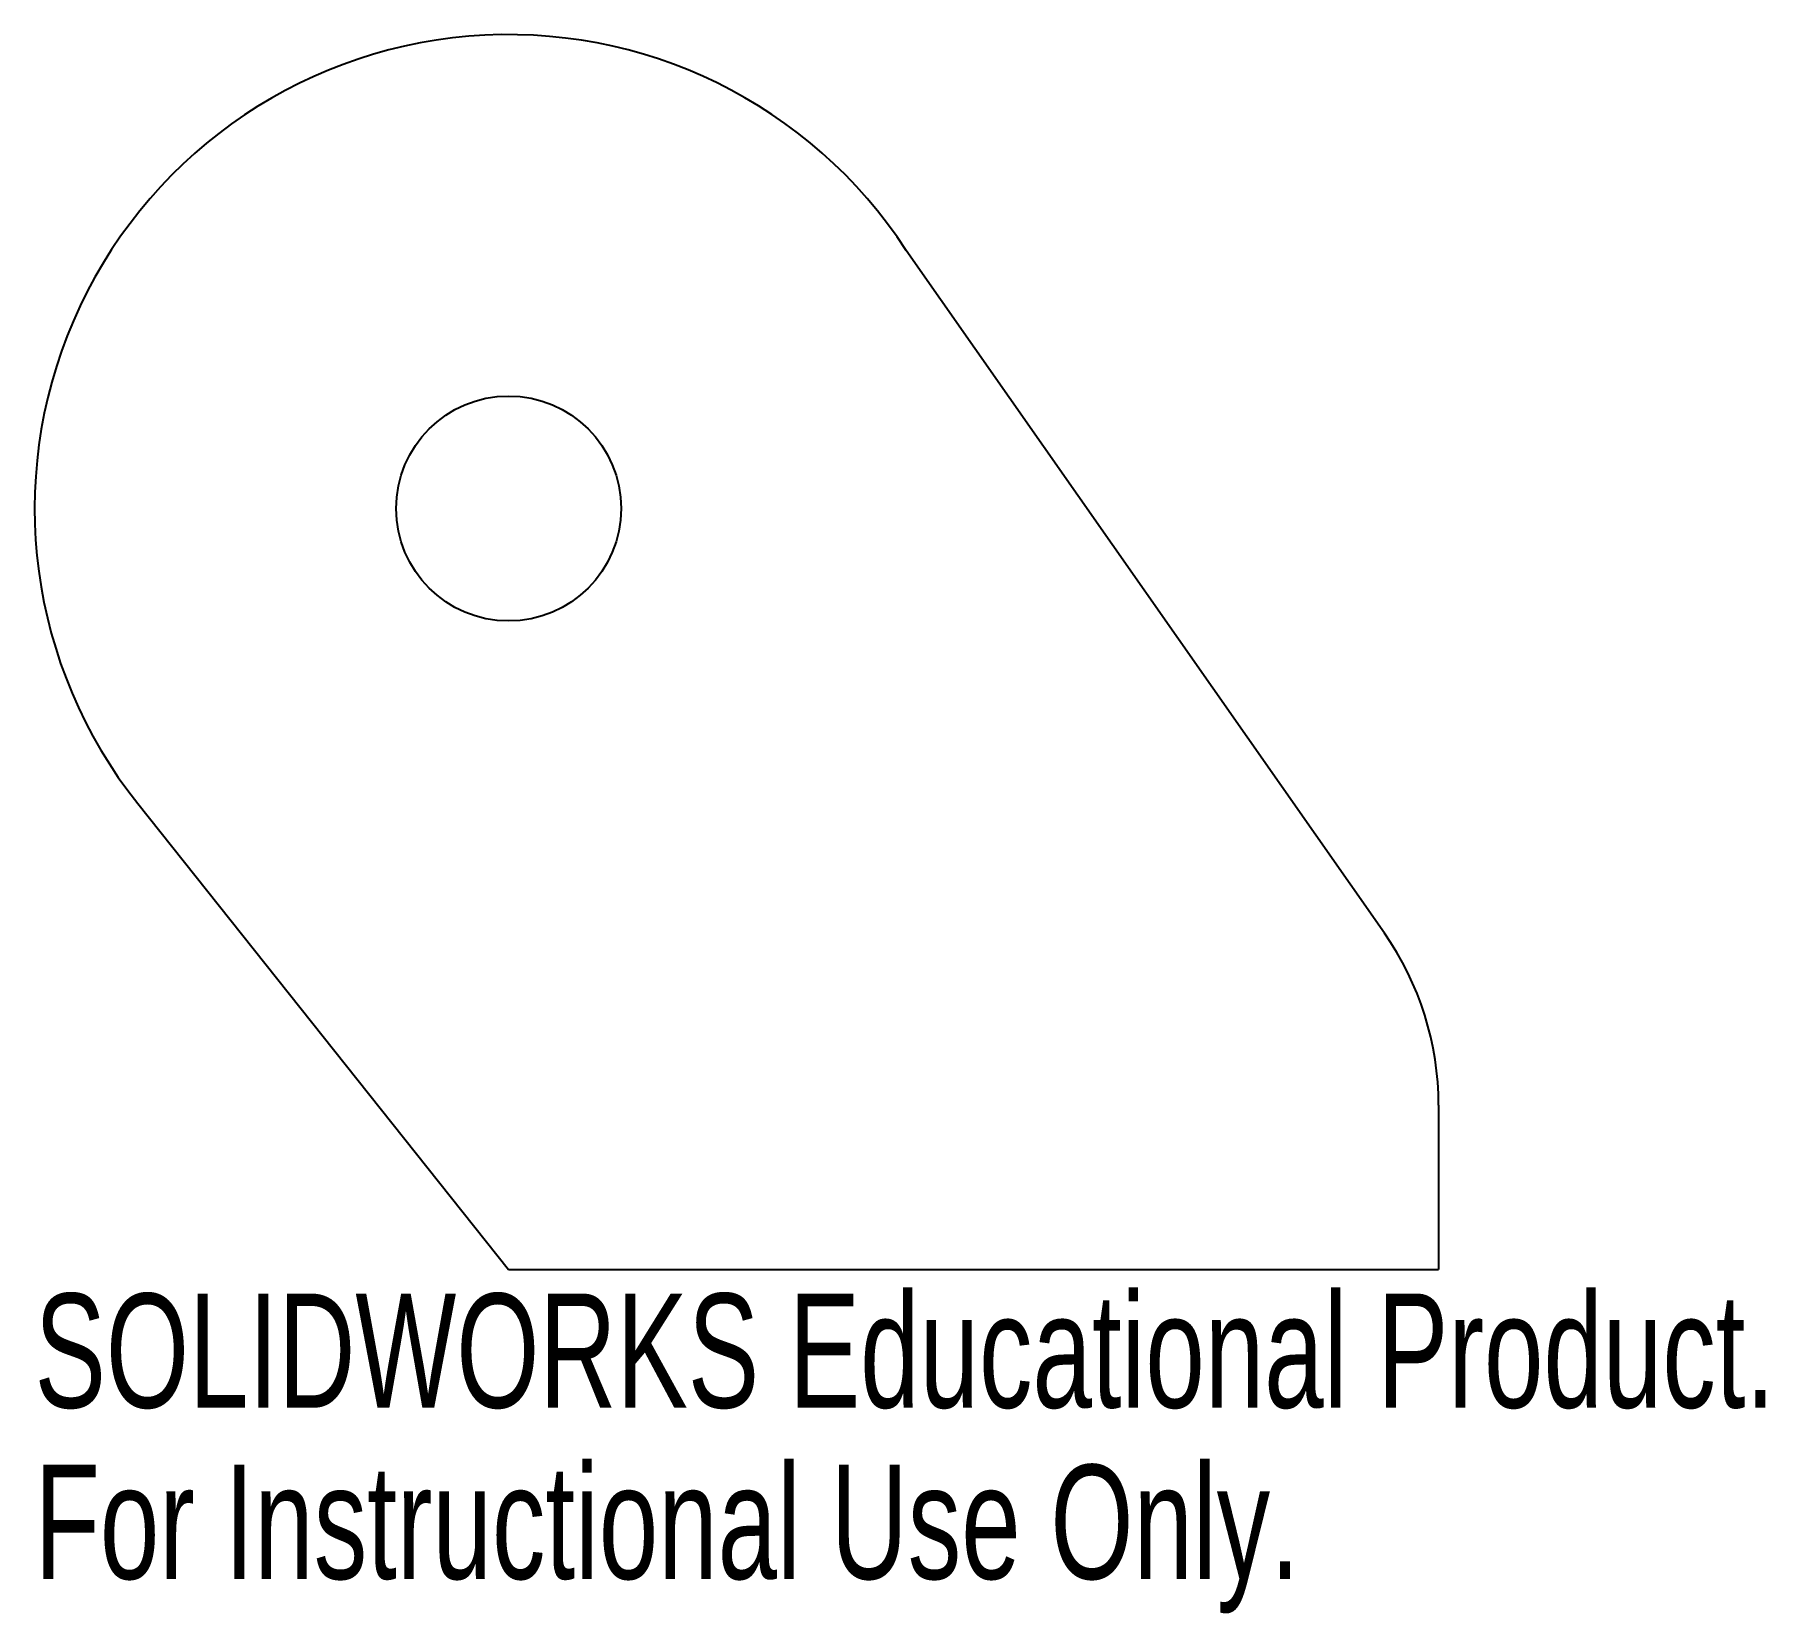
# Model space of a CAD drawing. Header units: inches. Extents: x -0.79 to 2.09, y -0.57 to 2.06.
import ezdxf

# ---------------------------------------------------------------- set-up
doc = ezdxf.new("R2010")
doc.units = ezdxf.units.IN
doc.header["$MEASUREMENT"] = 0
doc.styles.add('SLDTEXTSTYLE0', font='TXT', dxfattribs={"width": 0.7})

msp = doc.modelspace()

# ---------------------------------------------------------------- linework, layer by layer
at = {"color": 7, "linetype": 'Continuous'}
for p, q in [((1.4596, 0.5606), (0.6626, 1.6988)), ((-0.6181, 0.7766), (0, 0)), ((1.55, 0.2738), (1.55, 0)), ((0, 0), (1.55, 0))]:
    msp.add_line(p, q, dxfattribs=at)
msp.add_circle((0, 1.2686), 0.1875, dxfattribs=at)
for centre, radius, start, end in [((0, 1.2686), 0.79, 32.9929, 218.516), ((1.05, 0.2738), 0.5, 0, 35)]:
    msp.add_arc(centre, radius, start, end, dxfattribs=at)

# ---------------------------------------------------------------- texts
at = {"color": 7, "linetype": 'Continuous', "char_height": 0.1903, "attachment_point": 1, "style": 'SLDTEXTSTYLE0'}
for s, insert in [('SOLIDWORKS Educational Product.', (-0.79, -0.0401)), ('For Instructional Use Only.', (-0.79, -0.3256))]:
    msp.add_mtext(s, dxfattribs=dict(at, insert=insert))

doc.saveas('drawing.dxf')
